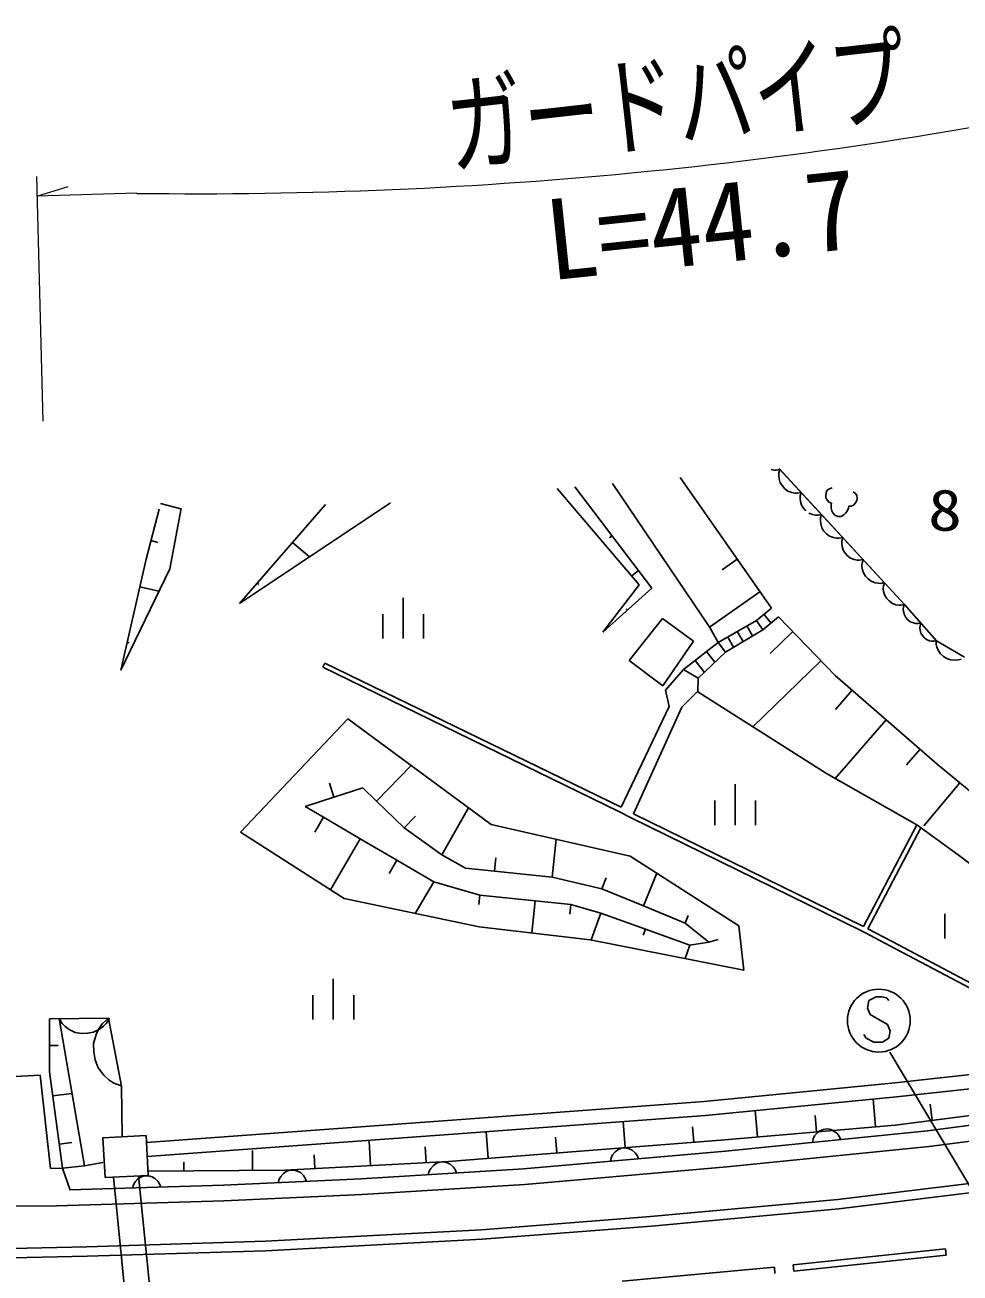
# Model space of a CAD drawing. Units: millimetres, scale not verified. Extents: x 40000 to 680000, y 20000 to 380000.
# Drawn here: x 338238 to 367976, y 299272 to 338981 of the extents above; entities that cross this region are included whole.
import ezdxf
from ezdxf.enums import TextEntityAlignment as Align

# ---------------------------------------------------------------- set-up
doc = ezdxf.new("R2010")
doc.units = ezdxf.units.MM
doc.header["$LTSCALE"] = 1000
doc.linetypes.add('CHAIN', pattern=[18.5, 12, -1.5, 3.5, -1.5])
for name, color, linetype, lineweight in [('M-BGD', 7, 'Continuous', 25), ('M-BGD-EXST', 7, 'Continuous', 25), ('M-BMK', 2, 'CHAIN', 13), ('M-STR-HTXT', 7, 'Continuous', 13), ('M-STR-STRC', 7, 'Continuous', 25)]:
    doc.layers.add(name, color=color, linetype=linetype, lineweight=lineweight)
doc.styles.add('ＭＳ ゴシック', font='')
doc.styles.get('ＭＳ ゴシック').set_extended_font_data('MS Gothic')

msp = doc.modelspace()

# ---------------------------------------------------------------- linework, layer by layer
at = {"layer": 'M-BGD'}
for p, q in [((361966, 324838), (362059, 324821)), ((362059, 324821), (362140, 324818)), ((362140, 324818), (362248, 324840)), ((362248, 324840), (362216, 324728)), ((366214, 320539), (362222, 324869)), ((366214, 320539), (362228, 324862)), ((361976, 320424), (359073, 324582)), ((362216, 324728), (362212, 324644)), ((362212, 324644), (362222, 324544)), ((362222, 324544), (362259, 324415)), ((357775, 321172), (355167, 324234)), ((355721, 324284), (358179, 321064)), ((360018, 319812), (356928, 324391)), ((362259, 324415), (362326, 324314)), ((362326, 324314), (362407, 324225)), ((362407, 324225), (362504, 324151)), ((362504, 324151), (362629, 324103)), ((362629, 324103), (362727, 324085)), ((362727, 324085), (362812, 324081)), ((362812, 324081), (362926, 324105)), ((362926, 324105), (362895, 323999)), ((363718, 324101), (363705, 324022)), ((363705, 324022), (363710, 323939)), ((363752, 324176), (363718, 324101)), ((363822, 324225), (363752, 324176)), ((363907, 324250), (363822, 324225)), ((364649, 324079), (364577, 324132)), ((364697, 324009), (364649, 324079)), ((342549, 323759), (343199, 323591)), ((349862, 323781), (345065, 320576)), ((345065, 320576), (347795, 323724)), ((362895, 323999), (362892, 323918)), ((362892, 323918), (362901, 323824)), ((362901, 323824), (362937, 323701)), ((362937, 323701), (363000, 323605)), ((363710, 323939), (363756, 323850)), ((363756, 323850), (363808, 323800)), ((363808, 323800), (363883, 323767)), ((363883, 323767), (363873, 323708)), ((363873, 323708), (363875, 323606)), ((364424, 323611), (364435, 323670)), ((364435, 323670), (364517, 323675)), ((364517, 323675), (364583, 323704)), ((364583, 323704), (364656, 323773)), ((364656, 323773), (364689, 323848)), ((364689, 323848), (364703, 323927)), ((364703, 323927), (364697, 324009)), ((342091, 321985), (342502, 323578)), ((343200, 323597), (342840, 321682)), ((363000, 323605), (363077, 323521)), ((363169, 323450), (363288, 323405)), ((363288, 323405), (363381, 323388)), ((363381, 323388), (363462, 323384)), ((363462, 323384), (363570, 323407)), ((363537, 323295), (363534, 323210)), ((363570, 323407), (363537, 323295)), ((363875, 323606), (363900, 323520)), ((363900, 323520), (363929, 323454)), ((363929, 323454), (363998, 323381)), ((363998, 323381), (364093, 323344)), ((364093, 323344), (364195, 323346)), ((364195, 323346), (364284, 323392)), ((364284, 323392), (364334, 323444)), ((364334, 323444), (364387, 323516)), ((364387, 323516), (364424, 323611)), ((363534, 323210), (363544, 323111)), ((363544, 323111), (363581, 322982)), ((363581, 322982), (363648, 322880)), ((363648, 322880), (363729, 322792)), ((342244, 322576), (342462, 322520)), ((346751, 322520), (347283, 322058)), ((356908, 322729), (356824, 322666)), ((363729, 322792), (363825, 322717)), ((363825, 322717), (363951, 322669)), ((363951, 322669), (364049, 322651)), ((364049, 322651), (364134, 322648)), ((364134, 322648), (364248, 322672)), ((364217, 322565), (364214, 322485)), ((364214, 322485), (364223, 322390)), ((364248, 322672), (364217, 322565)), ((364223, 322390), (364259, 322268)), ((364259, 322268), (364322, 322171)), ((364322, 322171), (364399, 322087)), ((364399, 322087), (364490, 322016)), ((341291, 318456), (342091, 321985)), ((341291, 318456), (342840, 321682)), ((360888, 321982), (360406, 321646)), ((364490, 322016), (364610, 321971)), ((364610, 321971), (364703, 321954)), ((364703, 321954), (364784, 321951)), ((364784, 321951), (364892, 321973)), ((364859, 321861), (364856, 321776)), ((364856, 321776), (364866, 321677)), ((364892, 321973), (364859, 321861)), ((364866, 321677), (364903, 321548)), ((357755, 321619), (357536, 321452)), ((364903, 321548), (364970, 321446)), ((364970, 321446), (365051, 321358)), ((365051, 321358), (365147, 321283)), ((365147, 321283), (365273, 321236)), ((341891, 321103), (342496, 320966)), ((345627, 321224), (345680, 321178)), ((356611, 319661), (357775, 321172)), ((358179, 321064), (356611, 319661)), ((361613, 320944), (360010, 319825)), ((365273, 321236), (365371, 321218)), ((365371, 321218), (365456, 321214)), ((365456, 321214), (365570, 321238)), ((365539, 321132), (365535, 321051)), ((365535, 321051), (365545, 320957)), ((365570, 321238), (365539, 321132)), ((365545, 320957), (365580, 320834)), ((350265, 320759), (350265, 319459)), ((365580, 320834), (365644, 320737)), ((365644, 320737), (365721, 320654)), ((365721, 320654), (365812, 320583)), ((365812, 320583), (365931, 320537)), ((365931, 320537), (366025, 320520)), ((366025, 320520), (366105, 320517)), ((366105, 320517), (366214, 320539)), ((366175, 320462), (366171, 320395)), ((366204, 320551), (366175, 320462)), ((367228, 319388), (366214, 320539)), ((349615, 320239), (349615, 319459)), ((350915, 320239), (350915, 319459)), ((357395, 320362), (357356, 320406)), ((357453, 318765), (358509, 320096)), ((358509, 320096), (359504, 319375)), ((361499, 320035), (361976, 320424)), ((362203, 320146), (361705, 319740)), ((361737, 320230), (361965, 319951)), ((362203, 320146), (364005, 318286)), ((366171, 320395), (366177, 320315)), ((366177, 320315), (366205, 320211)), ((366205, 320211), (366256, 320128)), ((366256, 320128), (366319, 320056)), ((366319, 320056), (366395, 319995)), ((360018, 319812), (360284, 319332)), ((360284, 319332), (361499, 320035)), ((360512, 319025), (361705, 319740)), ((360891, 319683), (361077, 319363)), ((361195, 319859), (361378, 319544)), ((361499, 320035), (361705, 319740)), ((362654, 319681), (361938, 318987)), ((366395, 319995), (366494, 319954)), ((366494, 319954), (366573, 319938)), ((366573, 319938), (366640, 319934)), ((366640, 319934), (366732, 319951)), ((366706, 319867), (366701, 319804)), ((366701, 319804), (366707, 319729)), ((366732, 319951), (366706, 319867)), ((366707, 319729), (366733, 319632)), ((341491, 319339), (341551, 319325)), ((359504, 319375), (358528, 317958)), ((359186, 318471), (360284, 319332)), ((360284, 319332), (360512, 319025)), ((360588, 319508), (360776, 319183)), ((366733, 319632), (366781, 319554)), ((366781, 319554), (366841, 319487)), ((366841, 319487), (366911, 319429)), ((366911, 319429), (367005, 319391)), ((367005, 319391), (367078, 319376)), ((367078, 319376), (367142, 319372)), ((367142, 319372), (367228, 319388)), ((367212, 319396), (367213, 319274)), ((367213, 319274), (367236, 319188)), ((368117, 318864), (367228, 319388)), ((359653, 318195), (360512, 319025)), ((359918, 319045), (360183, 318707)), ((367236, 319188), (367276, 319091)), ((367276, 319091), (367353, 318973)), ((367353, 318973), (367451, 318891)), ((367451, 318891), (367559, 318827)), ((347777, 318681), (347712, 318546)), ((357128, 313959), (347712, 318546)), ((357196, 314092), (347777, 318681)), ((358528, 317958), (357453, 318765)), ((358605, 317818), (359186, 318471)), ((359186, 318471), (359653, 318195)), ((359552, 318758), (359847, 318382)), ((363554, 318751), (361389, 316653)), ((367559, 318827), (367679, 318781)), ((367679, 318781), (367819, 318771)), ((367819, 318771), (367924, 318783)), ((367924, 318783), (368010, 318805)), ((359641, 317790), (359653, 318195)), ((364005, 318286), (367249, 315467)), ((358724, 317296), (358605, 317818)), ((359133, 317273), (359641, 317790)), ((363724, 315162), (359641, 317769)), ((364546, 317816), (364013, 317203)), ((357196, 314092), (358724, 317296)), ((359133, 317273), (357588, 313885)), ((345089, 313295), (348511, 316901)), ((348511, 316901), (353060, 313546)), ((365627, 316877), (364001, 315006)), ((366709, 315937), (366278, 315441)), ((349421, 314281), (350521, 315419)), ((367249, 315467), (368686, 314272)), ((366603, 313529), (363724, 315162)), ((348064, 314410), (347918, 314862)), ((348064, 314410), (348982, 314706)), ((348982, 314706), (349421, 314281)), ((360824, 314824), (360824, 313524)), ((367968, 314869), (366827, 313498)), ((347147, 314113), (348064, 314410)), ((347731, 313772), (347147, 314113)), ((349421, 314281), (350298, 313433)), ((360174, 314304), (360174, 313524)), ((361474, 314304), (361474, 313524)), ((347731, 313772), (347455, 313300)), ((348900, 313089), (347731, 313772)), ((350298, 313433), (350663, 313809)), ((351493, 312581), (352340, 314077)), ((357518, 313753), (357128, 313959)), ((364841, 310161), (357518, 313753)), ((357588, 313885), (364909, 310295)), ((350298, 313433), (351493, 312581)), ((353060, 313546), (357485, 312537)), ((364909, 310295), (366603, 313529)), ((366736, 313460), (365042, 310225)), ((366603, 313529), (367916, 312574)), ((345089, 313295), (348392, 311190)), ((348900, 313089), (347954, 311469)), ((350069, 312407), (348900, 313089)), ((355005, 311868), (355130, 313074)), ((351493, 312581), (352248, 312153)), ((357485, 312537), (360944, 310315)), ((367916, 312574), (370026, 311002)), ((350069, 312407), (349824, 311987)), ((351239, 311724), (350069, 312407)), ((352248, 312153), (353167, 312058)), ((353167, 312058), (353211, 312487)), ((351239, 311724), (350648, 310713)), ((352703, 311293), (351239, 311724)), ((353167, 312058), (355005, 311868)), ((355005, 311868), (356585, 311500)), ((356585, 311500), (356726, 311841)), ((357908, 310955), (358335, 311991)), ((356585, 311500), (357908, 310955)), ((348392, 311190), (352685, 310282)), ((352703, 311293), (352673, 310995)), ((354463, 311115), (352703, 311293)), ((354463, 311115), (354359, 310090)), ((355594, 311000), (354463, 311115)), ((355594, 311000), (355562, 310688)), ((356553, 310721), (355594, 311000)), ((357908, 310955), (359230, 310409)), ((356553, 310721), (356249, 309871)), ((357968, 310214), (356553, 310721)), ((359230, 310409), (359328, 310648)), ((367492, 310700), (367492, 309920)), ((352685, 310282), (356215, 309878)), ((357968, 310214), (357899, 310022)), ((359383, 309707), (357968, 310214)), ((359230, 310409), (359991, 309795)), ((360944, 310315), (361095, 308906)), ((364972, 310092), (364841, 310161)), ((365814, 309816), (365042, 310225)), ((361095, 308906), (356215, 309878)), ((359991, 309795), (359383, 309707)), ((359991, 309795), (360284, 309881)), ((365744, 309683), (364972, 310092)), ((365814, 309816), (369237, 308007)), ((359383, 309707), (359229, 309278)), ((369167, 307874), (365744, 309683)), ((348043, 308634), (348043, 307334)), ((347393, 308114), (347393, 307334)), ((348693, 308114), (348693, 307334)), ((339018, 305672), (339019, 307355)), ((339019, 307355), (340894, 307385)), ((339324, 307371), (339421, 307212)), ((340127, 302688), (339324, 307371)), ((340894, 307385), (340702, 307214)), ((340829, 307224), (340923, 307385)), ((340894, 307385), (341306, 305217)), ((339421, 307212), (339518, 307117)), ((339518, 307117), (339647, 307022)), ((339647, 307022), (339839, 306928)), ((340415, 306933), (340607, 307030)), ((340597, 307060), (340500, 306862)), ((340702, 307214), (340597, 307060)), ((340607, 307030), (340734, 307127)), ((340734, 307127), (340829, 307224)), ((339839, 306928), (340032, 306897)), ((340032, 306897), (340224, 306899)), ((340224, 306899), (340415, 306933)), ((340500, 306862), (340420, 306578)), ((340420, 306578), (340426, 306311)), ((339019, 306514), (339290, 306514)), ((340426, 306311), (340475, 306051)), ((373838, 306203), (365910, 305327)), ((340475, 306051), (340568, 305800)), ((340568, 305800), (340747, 305565)), ((373894, 305756), (365957, 304879)), ((338726, 305570), (336214, 305441)), ((339046, 302594), (338726, 305570)), ((339429, 302610), (339018, 305672)), ((340747, 305565), (340909, 305417)), ((340909, 305417), (341064, 305312)), ((339121, 304907), (339732, 304989)), ((341064, 305312), (341304, 305224)), ((341306, 305217), (341328, 303606)), ((365910, 305327), (359843, 304735)), ((359843, 304735), (351826, 304137)), ((365957, 304879), (359881, 304287)), ((365290, 303938), (365212, 304808)), ((365916, 303982), (371343, 304669)), ((367093, 304131), (367027, 304648)), ((359881, 304287), (351859, 303689)), ((361536, 303603), (361461, 304444)), ((363413, 303770), (363367, 304284)), ((372297, 304492), (366940, 303798)), ((351826, 304137), (342101, 303430)), ((357328, 303263), (357263, 304092)), ((359508, 303434), (359469, 303926)), ((360367, 303500), (365916, 303982)), ((366940, 303798), (360514, 303153)), ((363514, 303798), (363430, 303735)), ((363618, 303844), (363514, 303798)), ((363761, 303859), (363618, 303844)), ((363872, 303834), (363761, 303859)), ((363967, 303789), (363872, 303834)), ((364065, 303708), (363967, 303789)), ((372365, 303997), (366997, 303301)), ((339326, 303376), (339726, 303430)), ((342089, 303647), (340715, 303573)), ((340715, 303573), (340783, 302307)), ((342157, 302381), (342089, 303647)), ((351859, 303689), (342125, 302981)), ((349223, 302694), (349182, 303473)), ((351710, 302823), (360367, 303500)), ((352968, 302922), (352902, 303767)), ((355148, 303093), (355109, 303595)), ((363304, 303541), (363279, 303430)), ((363349, 303636), (363304, 303541)), ((363430, 303735), (363349, 303636)), ((364128, 303624), (364065, 303708)), ((364175, 303520), (364128, 303624)), ((345477, 302542), (345471, 303171)), ((347453, 302600), (347430, 303037)), ((350993, 302789), (350967, 303286)), ((360514, 303153), (354094, 302588)), ((356928, 303036), (356882, 302942)), ((357010, 303134), (356928, 303036)), ((357095, 303195), (357010, 303134)), ((357199, 303241), (357095, 303195)), ((357342, 303253), (357199, 303241)), ((357453, 303227), (357342, 303253)), ((357548, 303181), (357453, 303227)), ((357645, 303099), (357548, 303181)), ((357707, 303014), (357645, 303099)), ((357752, 302910), (357707, 303014)), ((366997, 303301), (360561, 302655)), ((339429, 302610), (339046, 302594)), ((340127, 302688), (339429, 302610)), ((339672, 301912), (339429, 302610)), ((340719, 302790), (340127, 302688)), ((343295, 302520), (343292, 302804)), ((346498, 302549), (351710, 302823)), ((354094, 302588), (348933, 302268)), ((351142, 302603), (351093, 302510)), ((351226, 302699), (351142, 302603)), ((351312, 302758), (351226, 302699)), ((351418, 302801), (351312, 302758)), ((351562, 302810), (351418, 302801)), ((351672, 302781), (351562, 302810)), ((351765, 302732), (351672, 302781)), ((351860, 302648), (351765, 302732)), ((351920, 302562), (351860, 302648)), ((360561, 302655), (354131, 302090)), ((356882, 302942), (356856, 302831)), ((340783, 302307), (342157, 302381)), ((342904, 283594), (341051, 302322)), ((341831, 302268), (341744, 302175)), ((341920, 302325), (341831, 302268)), ((343689, 283790), (341851, 302365)), ((342026, 302364), (341920, 302325)), ((342170, 302369), (342026, 302364)), ((346498, 302549), (342150, 302509)), ((342279, 302336), (342170, 302369)), ((342371, 302285), (342279, 302336)), ((342464, 302198), (342371, 302285)), ((342521, 302110), (342464, 302198)), ((348933, 302268), (344548, 302066)), ((346322, 302256), (346291, 302146)), ((346372, 302348), (346322, 302256)), ((346457, 302442), (346372, 302348)), ((346545, 302500), (346457, 302442)), ((346651, 302541), (346545, 302500)), ((346795, 302548), (346651, 302541)), ((346905, 302517), (346795, 302548)), ((346997, 302467), (346905, 302517)), ((347091, 302381), (346997, 302467)), ((347149, 302294), (347091, 302381)), ((347190, 302188), (347149, 302294)), ((351093, 302510), (351064, 302400)), ((351962, 302456), (351920, 302562)), ((370650, 302412), (364093, 301617)), ((344548, 302066), (339669, 301921)), ((341693, 302084), (341661, 301975)), ((341744, 302175), (341693, 302084)), ((342560, 302003), (342521, 302110)), ((354131, 302090), (348959, 301769)), ((370700, 302116), (364125, 301319)), ((335340, 301385), (339240, 301408)), ((344567, 301566), (339240, 301408)), ((348959, 301769), (344567, 301566)), ((364093, 301617), (358136, 301066)), ((358136, 301066), (352759, 300652)), ((364125, 301319), (358161, 300767)), ((352759, 300652), (345890, 300284)), ((358161, 300767), (352778, 300353)), ((345890, 300284), (340203, 300104)), ((352778, 300353), (345903, 299984)), ((340203, 300104), (335120, 300003)), ((340211, 299804), (335122, 299703)), ((345903, 299984), (340211, 299804))]:
    msp.add_line(p, q, dxfattribs=at)
at = {"layer": 'M-BGD-EXST'}
for p, q in [((365074, 307943), (365034, 307703)), ((365314, 308063), (365074, 307943)), ((365474, 308063), (365314, 308063)), ((365634, 308023), (365474, 308063)), ((365714, 307943), (365634, 308023)), ((365034, 307703), (365114, 307503)), ((365114, 307503), (365674, 307183)), ((365674, 307183), (365754, 306983)), ((365754, 306983), (365714, 306743)), ((364994, 306743), (364914, 306863)), ((365234, 306623), (364994, 306743)), ((365514, 306623), (365234, 306623)), ((365714, 306743), (365514, 306623)), ((365742, 306298), (369406, 300155))]:
    msp.add_line(p, q, dxfattribs=at)
msp.add_circle((365394, 307303), 1000, dxfattribs=at)
at = {"layer": 'M-BMK'}
msp.add_arc((336057, 576519), 283150, 269.91748, 287.33734, dxfattribs=at)
at = {"layer": 'M-STR-HTXT'}
for p, q in [((338813, 326379), (338617, 334160)), ((338617, 333538), (339609, 333844)), ((341800, 333624), (338617, 333538))]:
    msp.add_line(p, q, dxfattribs=at)
msp.add_arc((343675, 478518), 144907, 269.2583, 282.11377, dxfattribs=at)
at = {"layer": 'M-STR-STRC'}
for p, q in [((362666, 299530), (367514, 300038)), ((362687, 299331), (367535, 299839)), ((367535, 299839), (367514, 300038)), ((357232, 299009), (362072, 299459)), ((362091, 299260), (362072, 299459)), ((362687, 299331), (362666, 299530))]:
    msp.add_line(p, q, dxfattribs=at)

# ---------------------------------------------------------------- texts
at = {"layer": 'M-BGD', "style": 'ＭＳ ゴシック', "width": 1.2}
msp.add_text('8.24', height=1320, dxfattribs=at).set_placement((366960, 322493), align=Align.BOTTOM_LEFT)
at = {"layer": 'M-STR-HTXT', "style": 'ＭＳ ゴシック'}
for s, rotation, width, p in [('ガードパイプ', 6.4, 0.7, (351878, 333705)), ('L=44.7', 6, 0.95, (355017, 330086))]:
    msp.add_text(s, height=2566, rotation=rotation, dxfattribs=dict(at, width=width)).set_placement(p, align=Align.BOTTOM_LEFT)

doc.saveas('drawing.dxf')
